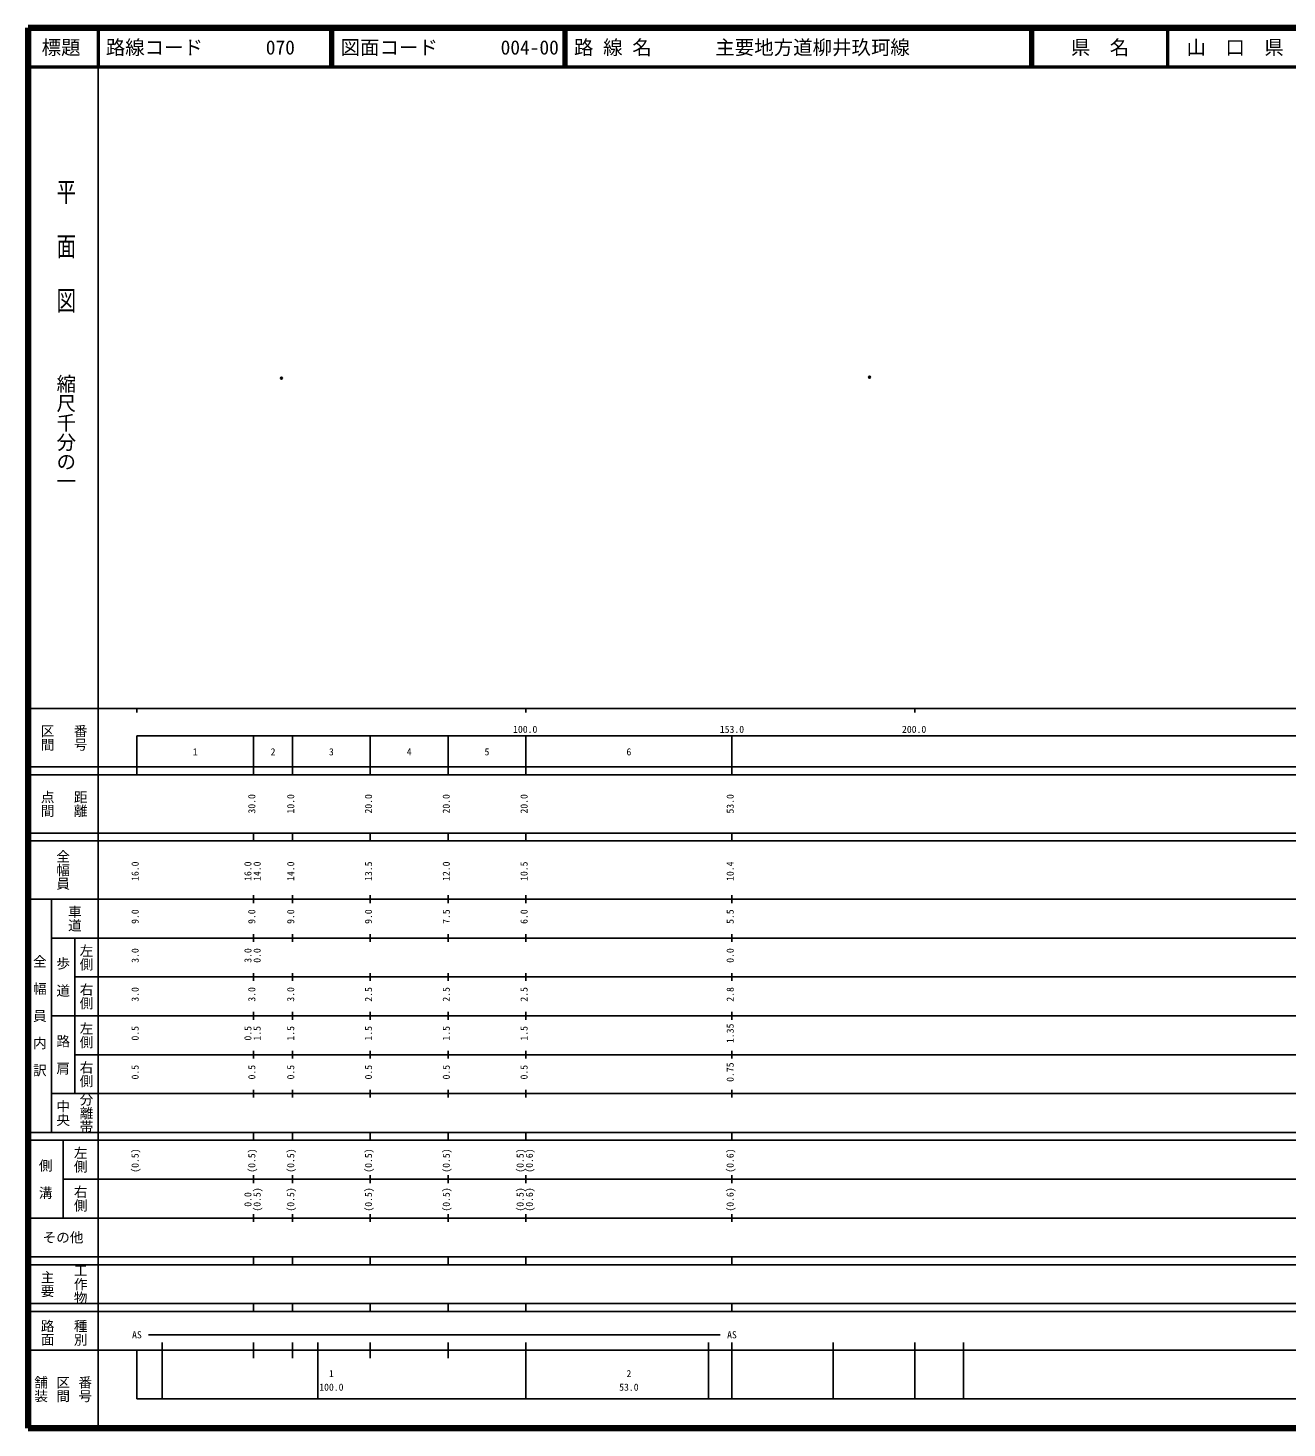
# Model space of a CAD drawing. Units: millimetres on the paper. Extents: x 40 to 680, y 20 to 380.
# Drawn here: x 40 to 363.7, y 20 to 380 of the extents above; entities that cross this region are included whole.
import ezdxf
from ezdxf.enums import TextEntityAlignment as Align

# ---------------------------------------------------------------- set-up
doc = ezdxf.new("R2010")
doc.units = ezdxf.units.MM
doc.header["$PDMODE"] = 32
doc.header["$PDSIZE"] = 0.5
doc.layers.add('M-OTRS', color=6, linetype='Continuous')
doc.layers.add('M-TTL-TXT', color=7, linetype='Continuous')
for name, color, linetype, lineweight in [('M-TTL', 2, 'Continuous', 140), ('M-TTL-BAND', 7, 'Continuous', 25), ('M-TTL-LINE', 7, 'Continuous', 50)]:
    doc.layers.add(name, color=color, linetype=linetype, lineweight=lineweight)
doc.styles.add('@ＭＳ ゴシック', font='')
doc.styles.add('ＭＳ ゴシック', font='')
doc.styles.get('@ＭＳ ゴシック').set_extended_font_data('@MS Gothic')
doc.styles.get('ＭＳ ゴシック').set_extended_font_data('MS Gothic')

msp = doc.modelspace()

# ---------------------------------------------------------------- linework, layer by layer
at = {"layer": 'M-OTRS'}
for p in [(105.161, 289.932), (256.387, 290.181)]:
    msp.add_point(p, dxfattribs=at)
at = {"layer": 'M-TTL'}
for p, q in [((40, 380), (40, 20)), ((680, 380), (40, 380)), ((40, 20), (680, 20))]:
    msp.add_line(p, q, dxfattribs=at)
at = {"layer": 'M-TTL-BAND'}
for p, q in [((58, 370), (58, 20)), ((40, 205), (579, 205)), ((68, 205), (68, 204)), ((168, 205), (168, 204)), ((268, 205), (268, 204)), ((68, 198), (579, 198)), ((68, 198), (68, 188)), ((98, 188), (98, 198)), ((108, 188), (108, 198)), ((128, 188), (128, 198)), ((148, 188), (148, 198)), ((168, 188), (168, 198)), ((221, 188), (221, 198)), ((40, 190), (579, 190)), ((40, 188), (579, 188)), ((40, 173), (579, 173)), ((98, 171), (98, 173)), ((108, 171), (108, 173)), ((128, 171), (128, 173)), ((148, 171), (148, 173)), ((168, 171), (168, 173)), ((221, 171), (221, 173)), ((40, 171), (579, 171)), ((40, 156), (579, 156)), ((46, 96), (46, 156)), ((98, 155), (98, 157)), ((108, 155), (108, 157)), ((128, 155), (128, 157)), ((148, 155), (148, 157)), ((168, 155), (168, 157)), ((221, 155), (221, 157)), ((46, 146), (579, 146)), ((52, 146), (52, 106)), ((98, 145), (98, 147)), ((108, 145), (108, 147)), ((128, 145), (128, 147)), ((148, 145), (148, 147)), ((168, 145), (168, 147)), ((221, 145), (221, 147)), ((98, 135), (98, 137)), ((108, 135), (108, 137)), ((128, 135), (128, 137)), ((148, 135), (148, 137)), ((168, 135), (168, 137)), ((221, 135), (221, 137)), ((52, 136), (579, 136)), ((46, 126), (579, 126)), ((98, 125), (98, 127)), ((108, 125), (108, 127)), ((128, 125), (128, 127)), ((148, 125), (148, 127)), ((168, 125), (168, 127)), ((221, 125), (221, 127)), ((52, 116), (579, 116)), ((98, 115), (98, 117)), ((108, 115), (108, 117)), ((128, 115), (128, 117)), ((148, 115), (148, 117)), ((168, 115), (168, 117)), ((221, 115), (221, 117)), ((46, 106), (579, 106)), ((98, 105), (98, 107)), ((108, 105), (108, 107)), ((128, 105), (128, 107)), ((148, 105), (148, 107)), ((168, 105), (168, 107)), ((221, 105), (221, 107)), ((40, 96), (579, 96)), ((40, 94), (579, 94)), ((49, 94), (49, 74)), ((98, 94), (98, 96)), ((108, 94), (108, 96)), ((128, 94), (128, 96)), ((148, 94), (148, 96)), ((168, 94), (168, 96)), ((221, 94), (221, 96)), ((49, 84), (579, 84)), ((98, 83), (98, 85)), ((108, 83), (108, 85)), ((128, 83), (128, 85)), ((148, 83), (148, 85)), ((168, 83), (168, 85)), ((221, 83), (221, 85)), ((40, 74), (579, 74)), ((98, 73), (98, 75)), ((108, 73), (108, 75)), ((128, 73), (128, 75)), ((148, 73), (148, 75)), ((168, 73), (168, 75)), ((221, 73), (221, 75)), ((40, 64), (579, 64)), ((40, 62), (579, 62)), ((98, 62), (98, 64)), ((108, 62), (108, 64)), ((128, 62), (128, 64)), ((148, 62), (148, 64)), ((168, 62), (168, 64)), ((221, 62), (221, 64)), ((40, 52), (579, 52)), ((98, 50), (98, 52)), ((108, 50), (108, 52)), ((128, 50), (128, 52)), ((148, 50), (148, 52)), ((168, 50), (168, 52)), ((221, 50), (221, 52)), ((40, 50), (579, 50)), ((71, 44), (218, 44)), ((40, 40), (579, 40)), ((68, 40), (68, 27.5)), ((74.5, 27.5), (74.5, 42)), ((98, 38), (98, 42)), ((108, 38), (108, 42)), ((114.5, 27.5), (114.5, 42)), ((128, 38), (128, 42)), ((148, 38), (148, 42)), ((168, 27.5), (168, 42)), ((168, 27.5), (168, 42)), ((168, 27.5), (168, 42)), ((168, 27.5), (168, 42)), ((215, 27.5), (215, 42)), ((221, 27.5), (221, 42)), ((221, 27.5), (221, 42)), ((247, 27.5), (247, 42)), ((268, 27.5), (268, 42)), ((280.5, 27.5), (280.5, 42)), ((68, 27.5), (579, 27.5))]:
    msp.add_line(p, q, dxfattribs=at)
at = {"layer": 'M-TTL-LINE'}
for p, q in [((58, 380), (58, 370)), ((117.75, 380), (117.75, 370)), ((118.25, 380), (118.25, 370)), ((177.75, 380), (177.75, 370)), ((178.25, 380), (178.25, 370)), ((297.75, 380), (297.75, 370)), ((298.25, 380), (298.25, 370)), ((333, 380), (333, 370)), ((40, 370), (680, 370))]:
    msp.add_line(p, q, dxfattribs=at)

# ---------------------------------------------------------------- texts
at = {"layer": 'M-TTL-BAND', "style": '@ＭＳ ゴシック', "width": 1.4}
msp.add_text('平  面  図', height=3.666, rotation=270, dxfattribs=at).set_placement((49.777, 306.475), align=Align.MIDDLE_RIGHT)
at = {"layer": 'M-TTL-BAND', "style": '@ＭＳ ゴシック'}
msp.add_text('縮尺千分の一', height=3.666, rotation=270, dxfattribs=at).set_placement((49.777, 261.03), align=Align.MIDDLE_RIGHT)
for s, p in [('区間', (45, 197.5)), ('番号', (53.5, 197.5)), ('点間', (45, 180.5)), ('距離', (53.5, 180.5)), ('全幅員', (49, 163.5)), ('車道', (52, 151)), ('左側', (55, 141)), ('全\u3000幅\u3000員\u3000内\u3000訳', (43, 126)), ('歩\u3000道', (49, 136)), ('右側', (55, 131)), ('左側', (55, 121)), ('路\u3000肩', (49, 116)), ('右側', (55, 111)), ('分離帯', (55, 101)), ('中央', (49, 101)), ('左側', (53.5, 89)), ('側\u3000溝', (44.5, 84)), ('右側', (53.5, 79)), ('工作物', (53.5, 57)), ('主要', (45, 57)), ('路面', (45, 44.5)), ('種別', (53.5, 44.5)), ('舗装', (43.333, 30)), ('区間', (49, 30)), ('番号', (54.667, 30))]:
    msp.add_text(s, height=2.566, rotation=270, dxfattribs=at).set_placement(p, align=Align.MIDDLE_CENTER)
at = {"layer": 'M-TTL-BAND', "style": 'ＭＳ ゴシック'}
for s, p in [('100.0', (167.844, 198.195)), ('153.0', (221, 198.195)), ('200.0', (267.844, 198.195)), ('1', (83, 192.405)), ('2', (103, 192.405)), ('3', (118, 192.405)), ('4', (138, 192.405)), ('5', (158, 192.405)), ('6', (194.5, 192.405)), ('AS', (68, 42.5)), ('AS', (221, 42.5)), ('1', (118, 32.523)), ('2', (194.5, 32.523)), ('100.0', (118, 29.033)), ('53.0', (194.5, 29.033))]:
    msp.add_text(s, height=1.833, dxfattribs=at).set_placement(p, align=Align.BOTTOM_CENTER)
for s, p in [('30.0', (99, 180.5)), ('10.0', (109, 180.5)), ('20.0', (129, 180.5)), ('20.0', (149, 180.5)), ('20.0', (169, 180.5)), ('53.0', (222, 180.5)), ('16.0', (69, 163.174)), ('16.0', (98, 163.174)), ('14.0', (100.37, 163.174)), ('14.0', (109, 163.174)), ('13.5', (129, 163.174)), ('12.0', (149, 163.174)), ('10.5', (169, 163.174)), ('10.4', (222, 163.174)), ('9.0', (69, 151.5)), ('9.0', (99, 151.5)), ('9.0', (109, 151.5)), ('9.0', (129, 151.5)), ('7.5', (149, 151.5)), ('6.0', (169, 151.5)), ('5.5', (222, 151.5)), ('3.0', (69, 141.5)), ('3.0', (98, 141.5)), ('0.0', (100.37, 141.5)), ('0.0', (222, 141.5)), ('3.0', (69, 131.5)), ('3.0', (99, 131.5)), ('3.0', (109, 131.5)), ('2.5', (129, 131.5)), ('2.5', (149, 131.5)), ('2.5', (169, 131.5)), ('2.8', (222, 131.5)), ('0.5', (69, 121.5)), ('0.5', (98, 121.5)), ('1.5', (100.37, 121.5)), ('1.5', (109, 121.5)), ('1.5', (129, 121.5)), ('1.5', (149, 121.5)), ('1.5', (169, 121.5)), ('1.35', (222, 121.5)), ('0.5', (69, 111.5)), ('0.5', (99, 111.5)), ('0.5', (109, 111.5)), ('0.5', (129, 111.5)), ('0.5', (149, 111.5)), ('0.5', (169, 111.5)), ('0.75', (222, 111.5)), ('(0.5)', (69, 88.764)), ('(0.5)', (99, 88.764)), ('(0.5)', (109, 88.764)), ('(0.5)', (129, 88.764)), ('(0.5)', (149, 88.764)), ('(0.5)', (168, 88.764)), ('(0.6)', (170.37, 88.764)), ('(0.6)', (222, 88.764)), ('0.0', (98, 78.764)), ('(0.5)', (100.37, 78.764)), ('(0.5)', (109, 78.764)), ('(0.5)', (129, 78.764)), ('(0.5)', (149, 78.764)), ('(0.5)', (168, 78.764)), ('(0.6)', (170.37, 78.764)), ('(0.6)', (222, 78.764))]:
    msp.add_text(s, height=1.833, rotation=90, dxfattribs=at).set_placement(p, align=Align.BOTTOM_CENTER)
msp.add_text('その他', height=2.566, dxfattribs=at).set_placement((49, 69), align=Align.MIDDLE_CENTER)
at = {"layer": 'M-TTL-TXT', "style": 'ＭＳ ゴシック'}
for s, p in [('標題', (48.5, 375)), ('県\u3000名', (315.625, 375)), ('山\u3000口\u3000県', (350.375, 375))]:
    msp.add_text(s, height=3.666, dxfattribs=at).set_placement(p, align=Align.MIDDLE_CENTER)
for s, p in [('路線コード', (60, 375)), ('070', (101.142, 375)), ('070', (101.142, 375)), ('070', (101.142, 375)), ('図面コード', (120.38, 375)), ('004-00', (161.521, 375)), ('路 線 名', (180.38, 375)), ('主要地方道柳井玖珂線', (216.734, 375))]:
    msp.add_text(s, height=3.666, dxfattribs=at).set_placement(p, align=Align.MIDDLE_LEFT)

doc.saveas('drawing.dxf')
